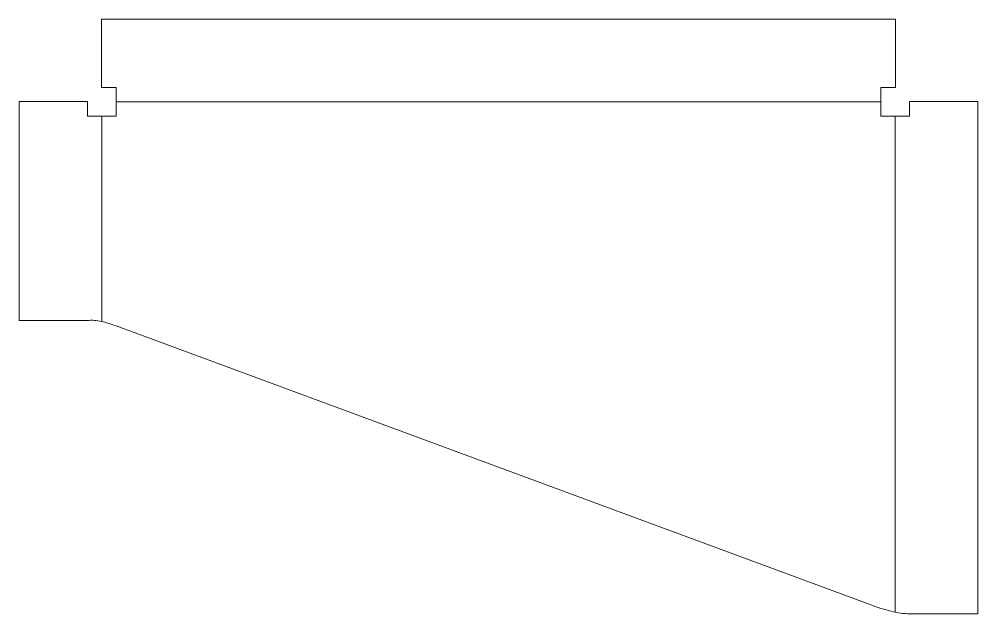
# Model space of a CAD drawing. Header units: centimetres. Extents: x -6.5 to 6.5, y -4 to 14.
# Drawn here: x -6.45 to 6.45, y -4 to 4 of the extents above; entities that cross this region are included whole.
import ezdxf
from ezdxf.lldxf.tags import DXFTag

# ---------------------------------------------------------------- set-up
doc = ezdxf.new("R2010")
doc.units = ezdxf.units.CM
doc.header["$MEASUREMENT"] = 0
doc.layers.add('SHEETMETAL_BEND_LINES_UP', color=7, linetype='Continuous')
doc.layers.add('VISIBLE', color=7, linetype='Continuous')
tags = doc.linetypes.add('New Line1', pattern=[0.7, 0.4, -0.1, 0.1, -0.1]).pattern_tags.tags
tags[10:11] = [DXFTag(74, 4), DXFTag(75, 0), DXFTag(340, '0'), DXFTag(46, 1.0), DXFTag(50, 0.0), DXFTag(44, 0.0), DXFTag(45, 0.0)]
tags[8:9] = [DXFTag(74, 4), DXFTag(75, 0), DXFTag(340, '0'), DXFTag(46, 1.0), DXFTag(50, 0.0), DXFTag(44, 0.0), DXFTag(45, 0.0)]
tags[6:7] = [DXFTag(74, 4), DXFTag(75, 0), DXFTag(340, '0'), DXFTag(46, 1.0), DXFTag(50, 0.0), DXFTag(44, 0.0), DXFTag(45, 0.0)]
tags[4:5] = [DXFTag(74, 4), DXFTag(75, 0), DXFTag(340, '0'), DXFTag(46, 1.0), DXFTag(50, 0.0), DXFTag(44, 0.0), DXFTag(45, 0.0)]
tags = doc.linetypes.add('New Line2', pattern=[0.7, 0.4, -0.1, 0.1, -0.1]).pattern_tags.tags
tags[10:11] = [DXFTag(74, 4), DXFTag(75, 0), DXFTag(340, '0'), DXFTag(46, 1.0), DXFTag(50, 0.0), DXFTag(44, 0.0), DXFTag(45, 0.0)]
tags[8:9] = [DXFTag(74, 4), DXFTag(75, 0), DXFTag(340, '0'), DXFTag(46, 1.0), DXFTag(50, 0.0), DXFTag(44, 0.0), DXFTag(45, 0.0)]
tags[6:7] = [DXFTag(74, 4), DXFTag(75, 0), DXFTag(340, '0'), DXFTag(46, 1.0), DXFTag(50, 0.0), DXFTag(44, 0.0), DXFTag(45, 0.0)]
tags[4:5] = [DXFTag(74, 4), DXFTag(75, 0), DXFTag(340, '0'), DXFTag(46, 1.0), DXFTag(50, 0.0), DXFTag(44, 0.0), DXFTag(45, 0.0)]
tags = doc.linetypes.add('New Line3', pattern=[0.7, 0.4, -0.1, 0.1, -0.1]).pattern_tags.tags
tags[10:11] = [DXFTag(74, 4), DXFTag(75, 0), DXFTag(340, '0'), DXFTag(46, 1.0), DXFTag(50, 0.0), DXFTag(44, 0.0), DXFTag(45, 0.0)]
tags[8:9] = [DXFTag(74, 4), DXFTag(75, 0), DXFTag(340, '0'), DXFTag(46, 1.0), DXFTag(50, 0.0), DXFTag(44, 0.0), DXFTag(45, 0.0)]
tags[6:7] = [DXFTag(74, 4), DXFTag(75, 0), DXFTag(340, '0'), DXFTag(46, 1.0), DXFTag(50, 0.0), DXFTag(44, 0.0), DXFTag(45, 0.0)]
tags[4:5] = [DXFTag(74, 4), DXFTag(75, 0), DXFTag(340, '0'), DXFTag(46, 1.0), DXFTag(50, 0.0), DXFTag(44, 0.0), DXFTag(45, 0.0)]

msp = doc.modelspace()

# ---------------------------------------------------------------- linework, layer by layer
at = {"layer": 'SHEETMETAL_BEND_LINES_UP', "linetype": 'New Line1', "lineweight": 9}
msp.add_open_spline([(5.15, 2.89), (5.15, 2.89), (-5.15, 2.89), (-5.15, 2.89)], degree=3, dxfattribs=at)
at = {"layer": 'SHEETMETAL_BEND_LINES_UP', "linetype": 'New Line3', "lineweight": 9}
msp.add_open_spline([(-5.34242, -0.06673), (-5.34242, -0.06673), (-5.34242, 2.69758), (-5.34242, 2.69758)], degree=3, dxfattribs=at)
at = {"layer": 'SHEETMETAL_BEND_LINES_UP', "linetype": 'New Line2', "lineweight": 9}
msp.add_open_spline([(5.34242, -3.9808), (5.34242, -3.9808), (5.34242, 2.69758), (5.34242, 2.69758)], degree=3, dxfattribs=at)
at = {"layer": 'VISIBLE', "lineweight": 9}
for points in [[(5.348, 4.00242), (5.348, 4.00242), (-5.348, 4.00242), (-5.348, 4.00242)], [(-5.348, 3.08242), (-5.348, 3.08242), (-5.348, 4.00242), (-5.348, 4.00242)], [(5.348, 4.00242), (5.348, 4.00242), (5.348, 3.08242), (5.348, 3.08242)], [(-5.15, 3.08242), (-5.15, 3.08242), (-5.348, 3.08242), (-5.348, 3.08242)], [(-5.15, 2.69758), (-5.15, 2.69758), (-5.15, 3.08242), (-5.15, 3.08242)], [(5.15, 3.08242), (5.15, 3.08242), (5.15, 2.69758), (5.15, 2.69758)], [(5.348, 3.08242), (5.348, 3.08242), (5.15, 3.08242), (5.15, 3.08242)], [(-5.53485, 2.89558), (-5.53485, 2.89558), (-6.45485, 2.89558), (-6.45485, 2.89558)], [(-6.45485, 2.89558), (-6.45485, 2.89558), (-6.45485, -0.05242), (-6.45485, -0.05242)], [(-5.53485, 2.69758), (-5.53485, 2.69758), (-5.53485, 2.89558), (-5.53485, 2.89558)], [(5.53485, 2.69758), (5.53485, 2.69758), (5.53485, 2.89558), (5.53485, 2.89558)], [(6.45485, 2.89558), (6.45485, 2.89558), (5.53485, 2.89558), (5.53485, 2.89558)], [(6.45485, -4.00242), (6.45485, -4.00242), (6.45485, 2.89558), (6.45485, 2.89558)], [(-5.53485, 2.69758), (-5.53485, 2.69758), (-5.15, 2.69758), (-5.15, 2.69758)], [(5.15, 2.69758), (5.15, 2.69758), (5.53485, 2.69758), (5.53485, 2.69758)], [(-6.45485, -0.05242), (-6.45485, -0.05242), (-5.53485, -0.05242), (-5.53485, -0.05242)], [(-5.15, -0.12625), (-5.15, -0.12625), (5.15, -3.92859), (5.15, -3.92859)], [(5.53485, -4.00242), (5.53485, -4.00242), (6.45485, -4.00242), (6.45485, -4.00242)]]:
    msp.add_open_spline(points, degree=3, dxfattribs=at)
for points in [[(-5.15, -0.12625), (-5.18723, -0.11235), (-5.23276, -0.09686), (-5.24621, -0.09259), (-5.28041, -0.08173), (-5.32745, -0.06992), (-5.34242, -0.06673), (-5.37538, -0.05971), (-5.42304, -0.05382), (-5.43863, -0.05263), (-5.47071, -0.05018), (-5.51882, -0.05127), (-5.53485, -0.05242)], [(5.53485, -4.00242), (5.5032, -4.00242), (5.45488, -3.99868), (5.43863, -3.9968), (5.40797, -3.99327), (5.35916, -3.98436), (5.34242, -3.9808), (5.3135, -3.97464), (5.26382, -3.96175), (5.24621, -3.95684), (5.22472, -3.95086), (5.17133, -3.93502), (5.15, -3.92859)]]:
    msp.add_open_spline(points, degree=3, knots=[0, 0, 0, 0, 0.25, 0.25, 0.25, 0.5, 0.5, 0.5, 0.75, 0.75, 0.75, 1, 1, 1, 1], dxfattribs=at)

doc.saveas('drawing.dxf')
